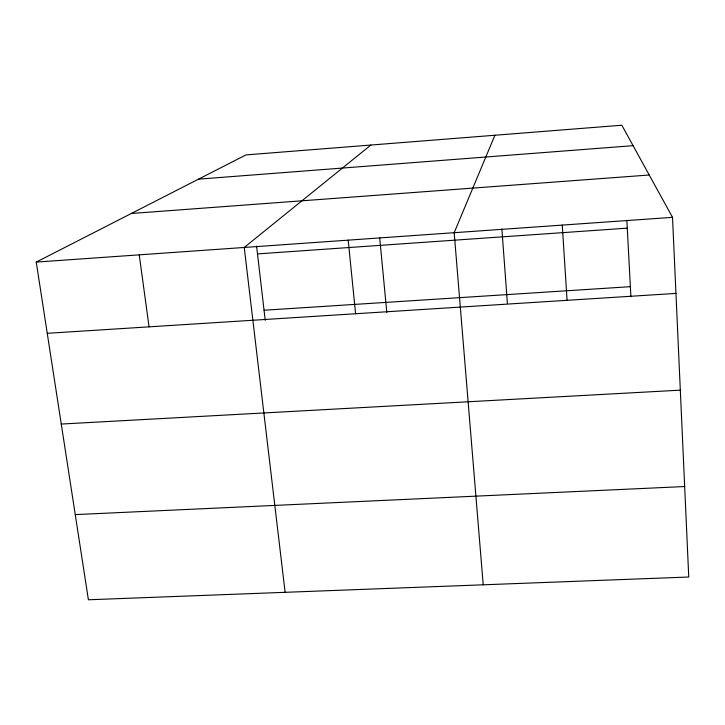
<?xml version="1.0" encoding="UTF-8"?>
<svg xmlns="http://www.w3.org/2000/svg" width="725" height="725" viewBox="0 0 725 725"><rect width="100%" height="100%" fill="white"/><g stroke="black" fill="none" stroke-linecap="round" stroke-linejoin="round"><path stroke-width="1.09" d="M494.912 135.249L454.176 232.698L483.213 584.812M370.865 145.045L244.243 247.461L285.124 592.316M36.25 262.087L245.965 154.905L621.832 125.226L672.519 217.346L688.75 577.018L88.405 599.774L36.25 262.087L672.519 217.346M198.532 179.148L633.079 145.671M131.37 213.476L649.219 175.006M257.493 253.904L627.279 228.148M264.054 310.237L630.378 286.674M47.252 333.31L675.945 293.407M61.262 424.053L680.313 390.159M75.255 514.605L684.663 486.538M139.227 254.847L149.06 326.848M256.587 246.092L265.223 320.305M348.19 240.156L355.594 313.735M379.673 237.592L386.797 312.384M501.872 228.991L507.418 303.603M562.265 225.094L567.077 300.313M626.862 220.346L630.904 296.697"/></g></svg>
